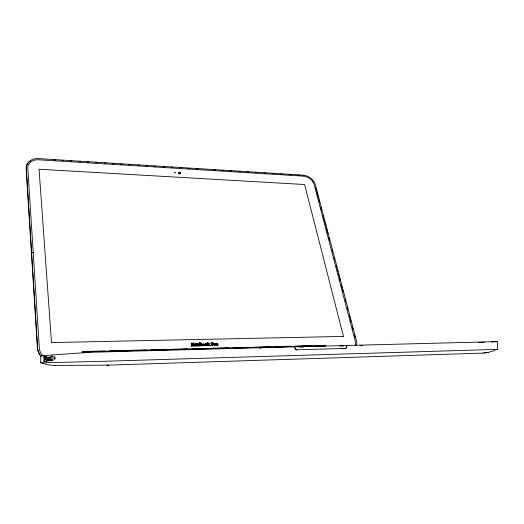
<?xml version="1.0" encoding="UTF-8"?>
<svg xmlns="http://www.w3.org/2000/svg" width="524" height="524" viewBox="0 0 524 524"><rect width="100%" height="100%" fill="white"/><g stroke="black" fill="none" stroke-linecap="round" stroke-linejoin="round"><path stroke-width="0.79" d="M49.171 359.791L49.177 357.204L50.343 357.139L50.166 360.728L49.335 360.761L49.171 359.791L50.573 359.752M51.182 360.185L51.182 356.255L53.016 356.137L53.009 360.112L51.182 360.185L52.813 360.139M341.078 348.584L345.63 348.44A4.965 4.271 83.8 0 0 346.94 345.46A4.795 4.159 83.6 0 1 345.617 348.44L296.23 349.796A4.821 4.284 84.7 0 1 294.567 346.816L294.016 346.849L496.824 341.622L497.191 341.628L497.8 349.351L103.647 361.298L40.715 362.818L40.734 355.789L89.604 352.311L294.567 346.816A5.083 4.624 84 0 0 296.263 349.79L295.85 349.809L296.682 349.803M46.57 356.68L44.913 356.818L44.887 361.449L43.937 361.442L43.924 357.224L43.996 356.811L46.453 356.687L46.426 361.409M47.265 359.87L47.271 357.316L48.411 357.25L48.234 360.794L47.422 360.826L47.265 359.87L48.653 359.831M216.399 344.124L216.353 344.615M216.347 344.255L217.034 344.805M205.65 344.51L205.808 344.949M202.965 344.779L203.07 344.438M203.011 344.576L203.017 344.936M217.191 344.615L217.172 344.222M191.293 346.017L192.079 345.945L191.293 346.017L191.371 343.141L192.112 343.128L192.937 344.609L192.112 343.128M195.793 344.949L195.897 344.615M198.504 344.648L198.524 345.074M206.502 344.871L205.984 344.268M203.869 344.93L203.567 344.301L203.03 344.491M196.677 345.1L196.664 344.707M196.723 344.871L196.304 345.368L195.832 344.897M213.517 343.737L213.379 344.235M217.892 344.792L217.702 343.855M207.275 344.812L207.157 345.211M197.738 344.903L198.072 344.026M204.576 345.113L204.576 344.497M204.642 344.877L204.524 345.277M215.646 344.058L215.692 344.609A1.035 0.891 39.6 0 0 216.019 345.093M44.605 358.409C47.343 357.42 41.625 359.333 45.837 359.307M45.549 359.182L44.605 359.228M45.837 359.32L45.811 358.147L45.549 358.357M213.438 344.104L213.451 343.371M192.891 344.661L193.31 343.096L194.057 343.082L194.895 345.932L194.149 345.945L193.716 344.281L194.149 345.945M192.937 344.609L193.31 343.096M192.026 344.373L193.245 345.971L193.716 344.281M217.938 344.74L217.755 345.106M215.698 343.901L215.646 344.661A1.035 0.891 39.6 0 0 215.973 345.146L216.222 345.237M214.63 344.379L214.912 344.065A0.701 0.609 39.5 0 1 215.357 344.104L215.246 343.469L214.866 343.548M212.744 343.724C211.794 344.746 212.01 342.29 212.698 343.639M201.164 345.106L201.216 344.615M205.709 344.373L205.978 345.061M195.793 344.799L196.382 344.478M82.301 352.58L82.812 351.506L84.449 351.466M198.458 344.707L199.271 344.478L198.675 344.458M214.493 343.508L213.772 343.58L214.735 343.574M192.943 345.978L193.245 345.971M194.895 345.932L194.194 345.892M196.546 343.921L197.234 343.908L197.548 345.807L196.814 345.879M197.502 345.866L197.234 343.908M200.522 345.794L199.834 345.807L199.33 342.735L200.057 342.663L200.24 344.078L200.057 342.663M199.834 345.807L199.369 342.676M207.288 342.5L207.812 345.565L208.493 345.545L207.766 345.617L207.249 342.558L207.976 342.486L208.244 344.392L208.88 343.639L209.816 343.613L208.88 343.639M207.976 342.486L207.249 342.558M196.821 345.617L195.871 345.906M208.316 344.831L209.2 345.585L210.196 345.506L209.2 345.585M212.705 344.517L212.2 344.582L212.954 344.491M211.631 345.526L212.403 345.454L211.631 345.526L211.192 342.689L212.6 342.676M215.246 343.469L215.318 344.157A0.701 0.609 39.5 0 0 214.866 344.117M214.1 345.467L214.82 345.395L214.1 345.467L213.818 343.521M214.794 344.117L214.781 345.447M209.816 343.613L208.958 344.563L210.15 345.558M200.24 344.078L200.646 343.79M215.744 343.81L216.13 343.482M216.36 344.176L216.89 343.986L217.191 344.445M205.663 344.432L206.024 344.209M201.602 345.689L201.733 345.578A1.022 0.884 38.1 0 0 201.956 345.034L201.982 344.746M46.708 358.121L46.76 359.34L45.87 359.222M195.76 343.895L195.334 344.124A1.022 0.891 37.5 0 0 195.098 344.681L195.131 345.192A1.022 0.891 37.5 0 0 195.537 345.729L196.264 345.906M195.419 344.078L195.295 344.176A1.022 0.891 37.5 0 0 195.059 344.733M217.165 344.707L216.825 344.897M203.836 345.021L203.292 345.178M196.644 345.185L195.884 345.041M213.314 344.32L212.908 344.55M217.65 345.205L217.191 345.44M204.321 345.526L203.856 345.761M206.96 345.46L206.227 345.729M205.198 343.901L205.952 343.633M201.458 345.768L201.773 345.526A1.022 0.884 38.1 0 0 201.995 344.975M214.696 343.626L215.115 343.462M200.43 343.914L201.19 343.816M495.187 350.418L488.375 352.344L482.689 353.104M198.21 343.967L198.714 343.816M217.46 345.316L216.399 345.395M195.563 343.999L195.93 343.875M205.395 343.79L206.214 343.652M216.491 344.058L217.008 344.137M203.161 344.373L203.869 344.759M201.078 345.165L200.679 345.237M199.002 345.336C199.585 344.707 199.637 346.076 199.002 345.892M486.947 352.606L488.375 352.344M212.39 343.941L212.737 343.58M484.143 352.979L485.571 352.809M199.271 345.807L198.511 345.814M198.419 343.895L198.95 343.836M203.902 345.709L203.312 345.774M206.541 345.644L205.952 345.709M216.32 343.469L216.897 343.403M202.991 343.783L204.452 344.379M497.243 341.641L491.532 341.91M40.715 362.818L41.088 362.805M482.728 353.104L107.099 365.169M478.497 342.441L484.202 342.211M43.964 361.501L46.747 361.416M43.918 361.213L44.861 361.187M47.422 360.826L48.811 360.787M49.335 360.761L50.736 360.715M259.708 348.191L261.338 348.146M279.299 347.681L281.748 347.615M299.715 347.15L303.796 347.039M319.306 346.639L325.024 346.488M339.722 346.102L343.803 345.997M360.132 345.571L362.582 345.506M51.182 356.255L52.819 356.209M44.003 356.805L44.946 356.785M43.924 357.283L44.867 357.257M47.271 357.316L48.653 357.276M49.177 357.204L50.579 357.165M89.355 351.342L104.905 350.949M109.811 350.818L125.354 350.425M130.266 350.301L146.628 349.881M150.722 349.777L167.084 349.364M171.99 349.239L187.533 348.84M192.446 348.715L207.989 348.316M212.895 348.191L228.444 347.798M233.35 347.674L248.893 347.274M253.806 347.15L270.168 346.737M274.255 346.633L290.623 346.213M294.711 346.109L311.073 345.689M315.166 345.585L324.985 345.336A1.441 0.688 87.5 0 1 325.758 345.644L83.192 351.866A1.624 0.341 89.9 0 0 82.812 351.506M83.192 351.866L325.758 345.644M497.001 349.37L497.8 349.351M196.5 343.98L197.194 343.96M196.854 345.827L197.548 345.807M199.873 345.755L200.561 345.735M199.33 342.735L200.017 342.722M43.59 355.77L40.734 355.789M108.959 365.163L54.378 365.425L48.051 364.835L41.907 363.25M54.378 365.425L55.734 365.418M212.318 342.722L212.999 342.814A0.891 0.766 39.1 0 1 213.379 343.207L213.451 343.613M216.969 345.414L216.176 345.296M216.589 343.443L217.558 343.711L217.912 344.615M53.762 160.003L55.393 160.108M61.917 160.514L63.548 160.613M70.072 161.019L71.703 161.123M79.045 161.575L80.676 161.68M87.207 162.086L88.838 162.185M95.361 162.591L96.992 162.695M104.335 163.147L105.966 163.252M112.49 163.658L114.121 163.757M120.651 164.163L122.282 164.267M128.806 164.674L130.437 164.772M137.779 165.23L139.41 165.329M145.934 165.735L147.572 165.839M154.095 166.246L155.726 166.344M163.069 166.802L164.7 166.901M171.224 167.307L172.855 167.411M179.385 167.818L181.016 167.916M187.54 168.322L189.989 168.473M196.513 168.879L198.144 168.983M213.641 169.946L215.272 170.045M221.803 170.451L223.434 170.555M229.957 170.962L231.588 171.06M238.931 171.518L240.562 171.617M247.086 172.023L248.717 172.127M255.247 172.534L256.878 172.632M264.22 173.09L265.851 173.195M272.375 173.595L274.006 173.699M280.53 174.106L282.161 174.204M288.691 174.61L291.134 174.767M297.665 175.173L299.296 175.271M303.069 176.103L37.401 159.728A11.783 9.177 15.5 0 0 27.765 167.294L39.398 349.279A13.054 11.816 11.9 0 0 43.191 355.894M195.891 343.934L196.572 344.111M212.233 343.305L212.646 343.495M303.213 176.116L304.32 176.234A10.048 7.323 35.5 0 1 314 183.937L355.416 341.707A11.312 8.862 46.8 0 1 355.233 345.604M196.166 344.51L196.618 344.766M200.895 345.211L200.384 344.785M203.535 345.159L203.063 344.877M200.712 344.399L201.223 344.825M205.998 345.657L205.27 345.408A1.041 0.897 38.6 0 1 204.943 344.916L204.923 344.484M206.168 343.705L206.98 344.157M198.786 345.82L197.902 345.205M196.094 343.947L196.533 344.163M200.954 345.768L200.528 345.526M201.144 343.868L201.511 343.98A1.015 0.884 38 0 1 201.923 344.517L201.937 344.805M212.77 342.781L212.96 342.866A0.891 0.766 39.1 0 1 213.34 343.266M205.742 345.598L205.316 345.349A1.041 0.897 38.6 0 1 204.982 344.858L204.936 344.661M217.093 343.515L217.512 343.764M206.417 343.764L206.836 344.013M206.161 344.294L206.508 344.694M201.308 343.941L201.465 344.039A1.015 0.884 38.1 0 1 201.878 344.576M195.74 345.774L195.576 345.676A1.022 0.891 37.5 0 1 195.17 345.139L195.118 344.91M204 343.927L204.347 344.222M202.29 344.726L202.297 344.975A1.041 0.904 38.3 0 0 202.631 345.467L202.873 345.558M197.967 345.414L197.83 345.034M204.498 344.327L204.583 344.74M315.802 187.887L316.424 190.264M316.843 191.843L317.465 194.221M317.885 195.799L318.507 198.177M318.919 199.755L319.548 202.133M321.002 207.668L321.631 210.045M323.085 215.58L323.708 217.958M324.127 219.543L324.749 221.914M325.168 223.499L325.79 225.87M326.21 227.455L327.873 233.783M328.915 237.739L329.537 240.116M332.033 249.607L332.661 251.985M334.116 257.52L334.738 259.897M336.198 265.432L336.821 267.81M337.24 269.388L337.862 271.766M338.281 273.345L338.904 275.722M339.323 277.301L340.155 280.471M341.399 285.22L342.028 287.591M342.441 289.176L343.069 291.547M345.146 299.459L345.774 301.831M347.229 307.372L347.851 309.75M349.311 315.284L349.934 317.662M350.353 319.24L350.975 321.618M352.429 327.153L353.058 329.531M354.512 335.065L355.141 337.443M212.246 344.53L212.364 345.506M208.362 344.772L208.447 345.604M199.179 343.908L199.231 344.537M192.066 344.32L192.039 345.997M31.604 252.771A0.865 0.413 -3.6 0 1 32.442 252.555A0.865 0.413 -3.6 0 1 33.143 252.804M41.141 356.038A14.679 13.283 11.9 0 1 37.571 347.7L26.311 168.479A13.244 10.316 15.5 0 1 38.874 158.615L304.189 175.226A11.299 8.233 35.5 0 1 315.461 185.129L356.313 340.292A12.72 9.969 46.8 0 1 356.713 344.812M312.618 180.682A11.292 8.227 35.5 0 1 313.496 181.828M41.003 356.392A14.665 13.277 11.8 0 1 37.44 348.06L26.2 168.931A13.238 10.316 15.5 0 1 28.473 162.525M29.554 161.543A13.238 10.316 15.5 0 1 30.811 160.704M202.67 345.414A1.041 0.904 38.3 0 1 202.343 344.923M54.601 357.584C54.948 363.145 55.38 353.543 54.601 357.584M174.695 172.54L175.389 172.9L174.741 172.481M343.462 336.421L51.496 342.572L39.058 169.232L304.601 184.52L343.462 336.421M178.776 173.483A0.983 0.753 27.1 0 0 180.38 173.582A0.983 0.753 27.1 0 0 179.372 172.331A0.983 0.753 27.1 0 0 178.776 173.483M178.841 173.346A0.983 0.753 27.1 0 0 180.446 173.437A0.983 0.753 27.1 0 0 179.444 172.186A0.983 0.753 27.1 0 0 178.841 173.346"/></g></svg>
